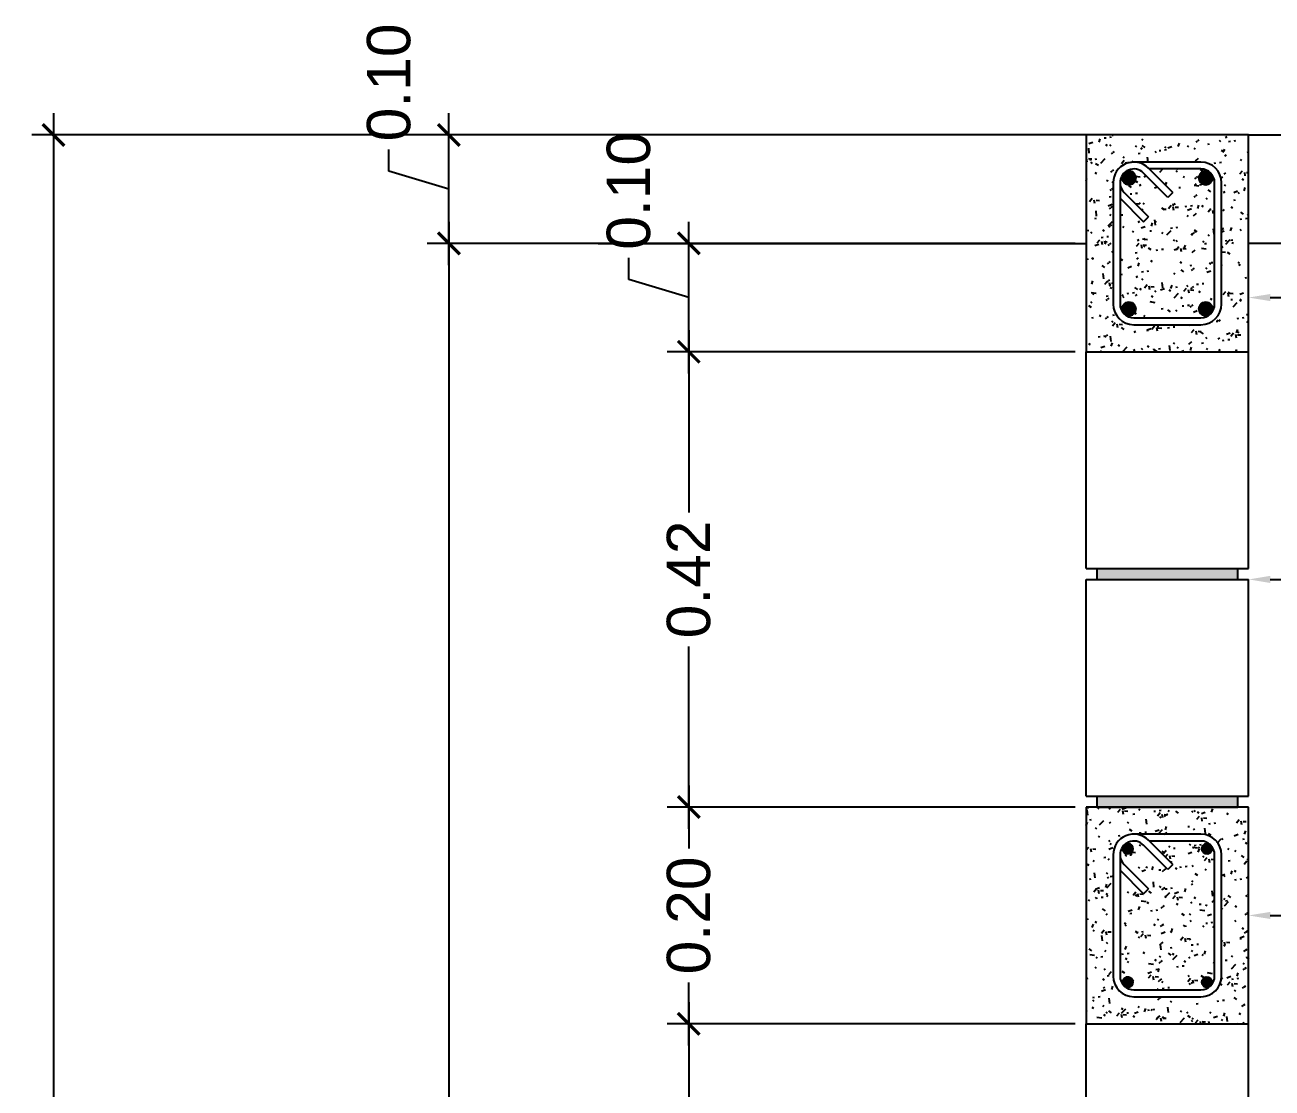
# Model space of a CAD drawing. Header units: metres. Extents: x 258817 to 259192, y 1878716 to 1878911.
# Drawn here: x 259179.861 to 259181.012, y 1878740.705 to 1878741.686 of the extents above; entities that cross this region are included whole.
import ezdxf
from ezdxf import colors
from ezdxf.entities.mleader import LeaderData, LeaderLine
from ezdxf.math import Vec2, Vec3

# ---------------------------------------------------------------- set-up
doc = ezdxf.new("R2010")
doc.units = ezdxf.units.M
doc.header["$MEASUREMENT"] = 0
doc.layers.add('0.1', color=1, linetype='Continuous', lineweight=9)
doc.layers.add('Vistas', color=7, linetype='Continuous')
doc.styles.get("Standard").update_dxf_attribs({"font": 'arial.ttf'})
doc.dimstyles.new('JPcotas20', dxfattribs={"dimtxt": 0.04, "dimasz": 0.02, "dimexe": 0.02, "dimexo": 0.01, "dimgap": 0.01, "dimtad": 0, "dimzin": 1, "dimdsep": 46, "dimtxsty": 'Standard', "dimblk": 'ARCHTICK', "dimcen": 2.5, "dimdle": 0.02, "dimclrd": 1, "dimclre": 1, "dimclrt": 2, "dimadec": 0, "dimazin": 0, "dimtfac": 1, "dimtmove": 1, "dimatfit": 2, "dimfxl": 1.25, "dimarcsym": 0})

# ---------------------------------------------------------------- blocks, each defined once
blk = doc.blocks.new('Solera Intermedia')
at = {"layer": 'Vistas'}
h = blk.add_hatch(dxfattribs=at)
h.set_pattern_fill('FP_1', color=256, scale=0.001, style=0, pattern_type=2)
h.set_pattern_definition([(49.99999999999999, (-27.03235714041512, 14.39042432792485), (0.03643649882390161, -0.003187713201625367), [0.00381, -0.04191]), (355, (-27.03235714041512, 14.39042432792485), (-0.007048450637260457, 0.03821172008185581), [0.003048, -0.033528]), (100.451, (-27.02932114040595, 14.39015832799487), (0.02938857289101913, 0.03502294419989923), [0.003238, -0.035618]), (46.184, (-27.03235714041512, 14.40058432798833), (0.05421605576489392, -0.008408366208599218), [0.005715, -0.062865]), (96.63599999999998, (-27.02783914041356, 14.39988332777284), (0.04748050142084204, 0.04948544265564791), [0.004856999999999998, -0.05342699999999998]), (351.184, (-27.03235714041512, 14.40058432798833), (0.04748105749519273, 0.04948459764551189), [0.004572000000000001, -0.050292]), (21, (-27.02727714041248, 14.39804432797246), (0.03032264590381153, -0.02045280194477181), [0.00381, -0.04191]), (326, (-27.02727714041248, 14.39804432797246), (0.01236069566969662, 0.0368378801040606), [0.003048, -0.033528]), (71.45100000000001, (-27.02475014040829, 14.39634032780305), (0.04268328529264974, 0.01638389433639848), [0.003238, -0.035618]), (37.50000000000001, (-27.03235714041512, 14.39042432792485), (0.0006180667407672544, 0.01691081956925676), [0.001676, -0.031445, 0.001676, -0.03236, -0.033655]), (37.50000000000001, (-27.03235714041512, 14.39042432792485), (0.0006180667407672544, 0.01691081956925676), [-0.06715800000000001, 0.001676, -0.031979]), (7.499999999999999, (-27.03235714041512, 14.39042432792485), (0.01336413812266817, 0.02003577892766457), [0.001676, -0.017729, 0.001676, -0.03068300000000001, -0.012827]), (7.499999999999999, (-27.03235714041512, 14.39042432792485), (0.01336413812266817, 0.02003577892766457), [-0.051765, 0.001676, -0.011151]), (327.5, (-27.04368614041596, 14.39042432792485), (0.02711815875975743, -0.001146058672403351), [0.001676, -0.011024, 0.001676, -0.037948, -0.05257800000000001]), (327.5, (-27.04368614041596, 14.39042432792485), (0.02711815875975743, -0.001146058672403351), [-0.052324, 0.001676, -0.050902]), (317.5, (-27.04876614041859, 14.39042432792485), (0.0296257896324425, 0.005085069680374332), [0.001676, -0.014834, 0.001676, -0.024638, -0.037338]), (317.5, (-27.04876614041859, 14.39042432792485), (0.0296257896324425, 0.005085069680374332), [-0.042824, 0.001676, -0.035662])])
h.paths.add_polyline_path([(-0.07500000001164153, 0), (0.07500000001164153, 0), (0.07500000001164153, 0.1999999999534339), (-0.07500000001164153, 0.1999999999534339), (-0.07500000001164153, 0.03911949717439711)])
h.paths.add_polyline_path([(-0.02196974388789386, 0.02499999990686774), (-0.0309500000148546, 0.02499999990686774), (-0.03588050280814059, 0.0256491128820926), (-0.04047500001615845, 0.02755221608094871), (-0.04442038419074379, 0.03057961585000157), (-0.04744778393069282, 0.03452500002458692), (-0.04935088698402978, 0.03911949717439711), (-0.04999999998835847, 0.04404999990947545), (-0.04999999998835847, 0.1559500000439584), (-0.04935088698402978, 0.1608805027790368), (-0.04744778393069282, 0.165474999928847), (-0.04442038419074379, 0.1694203841034323), (-0.04047500001615845, 0.1724477838724852), (-0.03588050280814059, 0.1743508868385106), (-0.0309500000148546, 0.1750000000465661), (0.03094999998575076, 0.1750000000465661), (0.03588050280814059, 0.1743508868385106), (0.04047499998705462, 0.1724477838724852), (0.04442038419074379, 0.1694203841034323), (0.04744778393069282, 0.165474999928847), (0.04935088698402978, 0.1608805027790368), (0.04999999998835847, 0.1559500000439584), (0.04999999998835847, 0.04404999990947545), (0.04935088698402978, 0.03911949717439711), (0.04744778393069282, 0.03452500002458692), (0.04442038419074379, 0.03057961585000157), (0.04047499998705462, 0.02755221608094871), (0.03588050280814059, 0.0256491128820926), (0.03094999998575076, 0.02499999990686774), (0.004971024492988363, 0.02499999990686774)])
h.paths.add_polyline_path([(-0.01747961580986157, 0.03135000006295741), (0.03094999998575076, 0.03135000006295741), (0.03423700187704526, 0.03178274189122021), (0.03729999999632128, 0.03305147727951407), (0.0399302561127115, 0.0350697438698262), (0.04194852261571214, 0.03769999998621643), (0.043217258004006, 0.0407629981637001), (0.04365000000689179, 0.04404999990947545), (0.04365000000689179, 0.1559500000439584), (0.043217258004006, 0.1592370017897338), (0.04194852261571214, 0.1622999999672174), (0.0399302561127115, 0.1649302560836077), (0.03729999999632128, 0.1669485226739198), (0.03423700187704526, 0.1682172580622137), (0.03094999998575076, 0.1686499998904765), (-0.01670923162600957, 0.1686499998904765), (0.004971024492988363, 0.1469697437714785), (0.0004808964149560779, 0.1424796157516539), (-0.02196974388789386, 0.1649302560836077), (-0.02460000000428408, 0.1669485226739198), (-0.0276629981235601, 0.1682172580622137), (-0.0309500000148546, 0.1686499998904765), (-0.03423700187704526, 0.1682172580622137), (-0.03729999999632128, 0.1669485226739198), (-0.0399302561127115, 0.1649302560836077), (-0.04194852261571214, 0.1622999999672174), (-0.043217258004006, 0.1592370017897338), (-0.04365000000689179, 0.1559500000439584), (-0.043217258004006, 0.1526629980653524), (-0.04194852261571214, 0.1495999998878688), (-0.0399302561127115, 0.1469697437714785), (-0.01747961580986157, 0.1245191034395248), (-0.02196974388789386, 0.1200289754197001), (-0.04365000000689179, 0.1417092315386981), (-0.04365000000689179, 0.04404999990947545), (-0.043217258004006, 0.0407629981637001), (-0.04194852261571214, 0.03769999998621643), (-0.0399302561127115, 0.0350697438698262), (-0.03729999999632128, 0.03305147727951407), (-0.03423700187704526, 0.03178274189122021), (-0.0309500000148546, 0.03135000006295741), (-0.02196974388789386, 0.03135000006295741)])
h = blk.add_hatch(color=256, dxfattribs=at)
edge = h.paths.add_edge_path()
edge.add_arc((-0.03656266006873921, 0.1615626600105315), 0.004762499999998909, 0, 360)
for points in [[(-0.03656266006873921, 0.156800159951672), (-0.03398785818717442, 0.1575561901554465), (-0.03223053770489059, 0.1595842461101711), (-0.03184863546630368, 0.1622404344379902), (-0.03296340274391696, 0.164681434398517), (-0.03522090878686868, 0.1661322452127934), (-0.03790441137971357, 0.1661322452127934), (-0.04016191742266528, 0.164681434398517), (-0.04127668470027857, 0.1622404344379902), (-0.04089478246169165, 0.1595842461101711), (-0.03913746197940782, 0.1575561901554465)], [(0.03724043449619785, 0.1568486355245113), (0.03968143431120552, 0.1579634028021246), (0.0411322453583125, 0.1602209086995572), (0.0411322453583125, 0.1629044113215059), (0.03968143431120552, 0.1651619174517691), (0.03724043449619785, 0.1662766847293824), (0.03458424608106725, 0.165894782403484), (0.0325561901263427, 0.1641374619212002), (0.03180016006808728, 0.1615626600105315), (0.0325561901263427, 0.1589878580998629), (0.03458424608106725, 0.1572305376175791)], [(-0.03656266006873921, 0.03367483988404274), (-0.03398785818717442, 0.03443086985498667), (-0.03223053770489059, 0.03645892580971122), (-0.03184863546630368, 0.03911511437036097), (-0.03296340274391696, 0.04155611409805715), (-0.03522090878686868, 0.04300692514516413), (-0.03790441137971357, 0.04300692514516413), (-0.04016191742266528, 0.04155611409805715), (-0.04127668470027857, 0.03911511437036097), (-0.04089478246169165, 0.03645892580971122), (-0.03913746197940782, 0.03443086985498667)], [(0.03588488567038439, 0.03372331522405148), (0.03854107408551499, 0.03410521754994988), (0.04056913001113571, 0.03586253803223372), (0.04132516006939113, 0.03843733994290233), (0.04056913001113571, 0.04101214185357094), (0.03854107408551499, 0.04276946233585477), (0.03588488567038439, 0.04315136442892253), (0.03344388582627289, 0.04203659715130925), (0.03199307477916591, 0.03977909125387669), (0.03199307477916591, 0.03709558863192797), (0.03344388582627289, 0.03483808250166476)]]:
    blk.add_hatch(color=256, dxfattribs=at).paths.add_polyline_path(points)
h = blk.add_hatch(color=256, dxfattribs=at)
edge = h.paths.add_edge_path()
edge.add_arc((0.03656266006873921, 0.1615626600105315), 0.004762500000000728, 0, 360)
h = blk.add_hatch(color=256, dxfattribs=at)
edge = h.paths.add_edge_path()
edge.add_arc((-0.03656266006873921, 0.03843733994290233), 0.004762499999998909, 0, 360)
h = blk.add_hatch(color=256, dxfattribs=at)
edge = h.paths.add_edge_path()
edge.add_arc((0.03656266006873921, 0.03843733994290233), 0.004762499999998909, 0, 360)
for p, q in [((0.07500000001164153, 0.1999999999534339), (-0.07500000001164153, 0.1999999999534339)), ((-0.07500000001164153, 0.1999999999534339), (-0.07500000001164153, 0)), ((0.07500000001164153, 0), (0.07500000001164153, 0.1999999999534339)), ((0.03094999998575076, 0.1750000000465661), (-0.0309500000148546, 0.1750000000465661)), ((-0.04016191742266528, 0.164681434398517), (-0.04127668470027857, 0.1622404344379902)), ((-0.04127668470027857, 0.1622404344379902), (-0.04089478246169165, 0.1595842461101711)), ((-0.03790441137971357, 0.1661322452127934), (-0.04016191742266528, 0.164681434398517)), ((-0.03522090878686868, 0.1661322452127934), (-0.03790441137971357, 0.1661322452127934)), ((-0.03296340274391696, 0.164681434398517), (-0.03522090878686868, 0.1661322452127934)), ((-0.03184863546630368, 0.1622404344379902), (-0.03296340274391696, 0.164681434398517)), ((-0.03223053770489059, 0.1595842461101711), (-0.03184863546630368, 0.1622404344379902)), ((0.0004808964149560779, 0.1424796157516539), (-0.02196974388789386, 0.1649302560836077)), ((0.004971024492988363, 0.1469697437714785), (-0.01747961580986157, 0.1694203841034323)), ((0.03094999998575076, 0.1686499998904765), (-0.01670923162600957, 0.1686499998904765)), ((0.0325561901263427, 0.1641374619212002), (0.03180016006808728, 0.1615626600105315)), ((0.03180016006808728, 0.1615626600105315), (0.0325561901263427, 0.1589878580998629)), ((0.03458424608106725, 0.165894782403484), (0.0325561901263427, 0.1641374619212002)), ((0.03724043449619785, 0.1662766847293824), (0.03458424608106725, 0.165894782403484)), ((0.03968143431120552, 0.1651619174517691), (0.03724043449619785, 0.1662766847293824)), ((0.0411322453583125, 0.1629044113215059), (0.03968143431120552, 0.1651619174517691)), ((0.0411322453583125, 0.1602209086995572), (0.0411322453583125, 0.1629044113215059)), ((-0.04999999998835847, 0.1559500000439584), (-0.04999999998835847, 0.04404999990947545)), ((-0.04365000000689179, 0.1559500000439584), (-0.04365000000689179, 0.04404999990947545)), ((-0.04089478246169165, 0.1595842461101711), (-0.03913746197940782, 0.1575561901554465)), ((-0.03913746197940782, 0.1575561901554465), (-0.03656266006873921, 0.156800159951672)), ((-0.03656266006873921, 0.156800159951672), (-0.03398785818717442, 0.1575561901554465)), ((-0.03398785818717442, 0.1575561901554465), (-0.03223053770489059, 0.1595842461101711)), ((0.0325561901263427, 0.1589878580998629), (0.03458424608106725, 0.1572305376175791)), ((0.03458424608106725, 0.1572305376175791), (0.03724043449619785, 0.1568486355245113)), ((0.03724043449619785, 0.1568486355245113), (0.03968143431120552, 0.1579634028021246)), ((0.03968143431120552, 0.1579634028021246), (0.0411322453583125, 0.1602209086995572)), ((0.04365000000689179, 0.04404999990947545), (0.04365000000689179, 0.1559500000439584)), ((0.04999999998835847, 0.04404999990947545), (0.04999999998835847, 0.1559500000439584)), ((-0.04365000000689179, 0.1417092315386981), (-0.02196974388789386, 0.1200289754197001)), ((-0.0399302561127115, 0.1469697437714785), (-0.01747961580986157, 0.1245191034395248)), ((0.004971024492988363, 0.1469697437714785), (0.0004808964149560779, 0.1424796157516539)), ((-0.02196974388789386, 0.1200289754197001), (-0.01747961580986157, 0.1245191034395248)), ((-0.04016191742266528, 0.04155611409805715), (-0.04127668470027857, 0.03911511437036097)), ((-0.04127668470027857, 0.03911511437036097), (-0.04089478246169165, 0.03645892580971122)), ((-0.04089478246169165, 0.03645892580971122), (-0.03913746197940782, 0.03443086985498667)), ((-0.03790441137971357, 0.04300692514516413), (-0.04016191742266528, 0.04155611409805715)), ((-0.03522090878686868, 0.04300692514516413), (-0.03790441137971357, 0.04300692514516413)), ((-0.03296340274391696, 0.04155611409805715), (-0.03522090878686868, 0.04300692514516413)), ((-0.03398785818717442, 0.03443086985498667), (-0.03223053770489059, 0.03645892580971122)), ((-0.03184863546630368, 0.03911511437036097), (-0.03296340274391696, 0.04155611409805715)), ((-0.03223053770489059, 0.03645892580971122), (-0.03184863546630368, 0.03911511437036097)), ((0.03344388582627289, 0.04203659715130925), (0.03199307477916591, 0.03977909125387669)), ((0.03199307477916591, 0.03977909125387669), (0.03199307477916591, 0.03709558863192797)), ((0.03199307477916591, 0.03709558863192797), (0.03344388582627289, 0.03483808250166476)), ((0.03588488567038439, 0.04315136442892253), (0.03344388582627289, 0.04203659715130925)), ((0.03344388582627289, 0.03483808250166476), (0.03588488567038439, 0.03372331522405148)), ((0.03854107408551499, 0.04276946233585477), (0.03588488567038439, 0.04315136442892253)), ((0.04056913001113571, 0.04101214185357094), (0.03854107408551499, 0.04276946233585477)), ((0.03854107408551499, 0.03410521754994988), (0.04056913001113571, 0.03586253803223372)), ((0.04132516006939113, 0.03843733994290233), (0.04056913001113571, 0.04101214185357094)), ((0.04056913001113571, 0.03586253803223372), (0.04132516006939113, 0.03843733994290233)), ((-0.03913746197940782, 0.03443086985498667), (-0.03656266006873921, 0.03367483988404274)), ((-0.03656266006873921, 0.03367483988404274), (-0.03398785818717442, 0.03443086985498667)), ((-0.0309500000148546, 0.03135000006295741), (0.03094999998575076, 0.03135000006295741)), ((-0.0309500000148546, 0.02499999990686774), (0.03094999998575076, 0.02499999990686774)), ((0.03588488567038439, 0.03372331522405148), (0.03854107408551499, 0.03410521754994988)), ((-0.07500000001164153, 0), (0.07500000001164153, 0))]:
    blk.add_line(p, q, dxfattribs=at)
for centre, radius in [((-0.03656266006873921, 0.1615626600105315), 0.004762499999998909), ((0.03656266006873921, 0.1615626600105315), 0.004762500000000728), ((-0.03656266006873921, 0.03843733994290233), 0.004762499999998909), ((0.03656266006873921, 0.03843733994290233), 0.004762499999998909)]:
    blk.add_circle(centre, radius, dxfattribs=at)
for centre, radius, start, end in [((-0.0309500000148546, 0.1559500000439584), 0.01904999999999974, 44.99999528352232, 180), ((0.03094999998575076, 0.1559500000439584), 0.01904999999999927, 0, 90), ((-0.0309500000148546, 0.1559500000439584), 0.01269999999999854, 44.99999528352232, 180), ((0.03094999998575076, 0.1559500000439584), 0.01270000000000437, 0, 90), ((-0.0309500000148546, 0.1559500000439584), 0.01270000000000073, 180, 224.9999952835223), ((-0.0309500000148546, 0.04404999990947545), 0.01905000000000109, 180, 270), ((-0.0309500000148546, 0.04404999990947545), 0.012699999999998, 180, 270), ((0.03094999998575076, 0.04404999990947545), 0.01269999999999618, 270, 0), ((0.03094999998575076, 0.04404999990947545), 0.01904999999999927, 270, 0)]:
    blk.add_arc(centre, radius, start, end, dxfattribs=at)
blk = doc.blocks.new('Bloque')
h = blk.add_hatch(color=256)
h.dxf.hatch_style = 1
h.paths.add_polyline_path([(-0.06500000000000128, 0.009999999999999787), (-0.06500000000000127, 8.673617379884035e-19), (0.06499999999999773, 0), (0.06499999999999773, 0.009999999999999787)])
for p, q in [((-0.07500000000000284, 0.009999999999999787), (-0.07500000000000284, 0.21)), ((-0.07500000000000284, 0.21), (0.07499999999999574, 0.21)), ((0.07499999999999929, 0.009999999999999787), (0.07499999999999574, 0.21)), ((-0.07500000000000284, 0.009999999999999787), (-0.06500000000000128, 0.009999999999999787)), ((-0.06500000000000128, 0.009999999999999787), (-0.06500000000000128, 0)), ((-0.06500000000000128, 0.009999999999999787), (0.06499999999999773, 0.009999999999999787)), ((-0.06500000000000128, 0), (0.06499999999999773, 0)), ((0.06499999999999773, 0), (0.06499999999999773, 0.009999999999999787)), ((0.06499999999999773, 0.009999999999999787), (0.07499999999999929, 0.009999999999999787))]:
    blk.add_line(p, q)
blk = doc.blocks.new('Solera corona')
at = {"layer": 'Vistas'}
h = blk.add_hatch(dxfattribs=at)
h.set_pattern_fill('FP_1', color=256, scale=0.001, style=0, pattern_type=2)
h.set_pattern_definition([(49.99999999999999, (-27.49235714042152, 14.39042432792485), (0.03643649882390161, -0.003187713201625367), [0.00381, -0.04191]), (355, (-27.49235714042152, 14.39042432792485), (-0.007048450637260457, 0.03821172008185581), [0.003048, -0.033528]), (100.451, (-27.48932114041236, 14.39015832799487), (0.02938857289101913, 0.03502294419989923), [0.003238, -0.035618]), (46.184, (-27.49235714042152, 14.40058432798833), (0.05421605576489392, -0.008408366208599218), [0.005715, -0.062865]), (96.63599999999998, (-27.48783914041996, 14.39988332777284), (0.04748050142084204, 0.04948544265564791), [0.004856999999999996, -0.05342699999999997]), (351.184, (-27.49235714042152, 14.40058432798833), (0.04748105749519273, 0.04948459764551189), [0.004572000000000001, -0.050292]), (21, (-27.48727714041888, 14.39804432797246), (0.03032264590381153, -0.02045280194477181), [0.00381, -0.04191]), (326, (-27.48727714041888, 14.39804432797246), (0.01236069566969662, 0.0368378801040606), [0.003048, -0.033528]), (71.45100000000001, (-27.48475014041469, 14.39634032780305), (0.04268328529264974, 0.01638389433639848), [0.003238, -0.035618]), (37.50000000000001, (-27.49235714042152, 14.39042432792485), (0.0006180667407672544, 0.01691081956925676), [0.001676, -0.031445, 0.001676, -0.03236, -0.033655]), (37.50000000000001, (-27.49235714042152, 14.39042432792485), (0.0006180667407672544, 0.01691081956925676), [-0.06715800000000001, 0.001676, -0.031979]), (7.499999999999999, (-27.49235714042152, 14.39042432792485), (0.01336413812266817, 0.02003577892766457), [0.001676, -0.017729, 0.001676, -0.03068300000000001, -0.012827]), (7.499999999999999, (-27.49235714042152, 14.39042432792485), (0.01336413812266817, 0.02003577892766457), [-0.051765, 0.001676, -0.011151]), (327.5, (-27.50368614042236, 14.39042432792485), (0.02711815875975743, -0.001146058672403351), [0.001676, -0.011024, 0.001676, -0.037948, -0.05257800000000001]), (327.5, (-27.50368614042236, 14.39042432792485), (0.02711815875975743, -0.001146058672403351), [-0.052324, 0.001676, -0.050902]), (317.5, (-27.508766140425, 14.39042432792485), (0.0296257896324425, 0.005085069680374332), [0.001676, -0.014834, 0.001676, -0.024638, -0.037338]), (317.5, (-27.508766140425, 14.39042432792485), (0.0296257896324425, 0.005085069680374332), [-0.042824, 0.001676, -0.035662])])
h.paths.add_polyline_path([(-0.07499999999708962, 0), (0.07499999999708962, 0), (0.07499999999708962, 0.1999999999534339), (-0.07499999999708962, 0.1999999999534339), (-0.07499999999708962, 0.03911949717439711)])
h.paths.add_polyline_path([(0.03095000000030268, 0.02499999990686774), (-0.03095000000030268, 0.02499999990686774), (-0.03588050282269251, 0.0256491128820926), (-0.04047500000160653, 0.02755221608094871), (-0.04442038417619187, 0.03057961585000157), (-0.04744778394524474, 0.03452500002458692), (-0.0493508869985817, 0.03911949717439711), (-0.05000000000291038, 0.04404999990947545), (-0.05000000000291038, 0.1559500000439584), (-0.0493508869985817, 0.1608805027790368), (-0.04744778394524474, 0.165474999928847), (-0.04442038417619187, 0.1694203841034323), (-0.04047500000160653, 0.1724477838724852), (-0.03588050282269251, 0.1743508868385106), (-0.03095000000030268, 0.1750000000465661), (0.03095000000030268, 0.1750000000465661), (0.03588050279358868, 0.1743508868385106), (0.04047500000160653, 0.1724477838724852), (0.04442038417619187, 0.1694203841034323), (0.04744778394524474, 0.165474999928847), (0.04935088696947787, 0.1608805027790368), (0.05000000000291038, 0.1559500000439584), (0.05000000000291038, 0.04404999990947545), (0.04935088696947787, 0.03911949717439711), (0.04744778394524474, 0.03452500002458692), (0.04442038417619187, 0.03057961585000157), (0.04047500000160653, 0.02755221608094871), (0.03588050279358868, 0.0256491128820926), (0.03423700186249334, 0.02543274196796119)])
h.paths.add_polyline_path([(0.009572017312166281, 0.03135000006295741), (0.03095000000030268, 0.03135000006295741), (0.03423700186249334, 0.03178274189122021), (0.03729999998176936, 0.03305147727951407), (0.03993025609815959, 0.0350697438698262), (0.04194852263026405, 0.03769999998621643), (0.04321725798945408, 0.0407629981637001), (0.04364999999233987, 0.04404999990947545), (0.04364999999233987, 0.1559500000439584), (0.04321725798945408, 0.1592370017897338), (0.04194852263026405, 0.1622999999672174), (0.03993025609815959, 0.1649302560836077), (0.03729999998176936, 0.1669485226739198), (0.03423700186249334, 0.1682172580622137), (0.03095000000030268, 0.1686499998904765), (-0.01670923164056148, 0.1686499998904765), (0.004971024478436448, 0.1469697437714785), (0.0004808964295079932, 0.1424796157516539), (-0.02196974387334194, 0.1649302560836077), (-0.024600000018836, 0.1669485226739198), (-0.02766299813811202, 0.1682172580622137), (-0.03095000000030268, 0.1686499998904765), (-0.03423700189159717, 0.1682172580622137), (-0.03730000001087319, 0.1669485226739198), (-0.03993025612726342, 0.1649302560836077), (-0.04194852263026405, 0.1622999999672174), (-0.04321725798945408, 0.1592370017897338), (-0.0436500000214437, 0.1559500000439584), (-0.04321725798945408, 0.1526629980653524), (-0.04194852263026405, 0.1495999998878688), (-0.03993025612726342, 0.1469697437714785), (-0.01747961582441349, 0.1245191034395248), (-0.02196974387334194, 0.1200289754197001), (-0.0436500000214437, 0.1417092315386981), (-0.0436500000214437, 0.04404999990947545), (-0.04321725798945408, 0.0407629981637001), (-0.04194852263026405, 0.03769999998621643), (-0.03993025612726342, 0.0350697438698262), (-0.03730000001087319, 0.03305147727951407), (-0.03423700189159717, 0.03178274189122021), (-0.03095000000030268, 0.03135000006295741), (0.004971024478436448, 0.03135000006295741)])
h = blk.add_hatch(color=256, dxfattribs=at)
edge = h.paths.add_edge_path()
edge.add_arc((-0.03544012807833496, 0.160440128063783), 0.006350000000000364, 0, 360)
for points in [[(-0.03544012807833496, 0.154090128140524), (-0.03226512805849779, 0.154940866632387), (-0.02994086676335428, 0.1572651281021535), (-0.02909012806776445, 0.160440128063783), (-0.02994086676335428, 0.1636151280254126), (-0.03226512805849779, 0.1659393892623484), (-0.03544012807833496, 0.1667901279870421), (-0.03861512806906831, 0.1659393892623484), (-0.04093938939331565, 0.1636151280254126), (-0.04179012805980165, 0.160440128063783), (-0.04093938939331565, 0.1572651281021535), (-0.03861512806906831, 0.154940866632387)], [(0.03544012804923113, 0.154090128140524), (0.03861512803996447, 0.154940866632387), (0.04093938936421182, 0.1572651281021535), (0.04179012805980165, 0.160440128063783), (0.04093938936421182, 0.1636151280254126), (0.03861512803996447, 0.1659393892623484), (0.03544012804923113, 0.1667901279870421), (0.03226512805849779, 0.1659393892623484), (0.02994086673425045, 0.1636151280254126), (0.02909012803866062, 0.160440128063783), (0.02994086673425045, 0.1572651281021535), (0.03226512805849779, 0.154940866632387)], [(-0.03544012807833496, 0.0332098719663918), (-0.03226512805849779, 0.03406061069108546), (-0.02994086676335428, 0.03638487192802131), (-0.02909012806776445, 0.03955987188965082), (-0.02994086676335428, 0.04273487185128033), (-0.03226512805849779, 0.04505913332104683), (-0.03544012807833496, 0.04590987181290984), (-0.03861512806906831, 0.04505913332104683), (-0.04093938939331565, 0.04273487185128033), (-0.04179012805980165, 0.03955987188965082), (-0.04093938939331565, 0.03638487192802131), (-0.03861512806906831, 0.03406061069108546)], [(0.03544012804923113, 0.0332098719663918), (0.03861512803996447, 0.03406061069108546), (0.04093938936421182, 0.03638487192802131), (0.04179012805980165, 0.03955987188965082), (0.04093938936421182, 0.04273487185128033), (0.03861512803996447, 0.04505913332104683), (0.03544012804923113, 0.04590987181290984), (0.03226512805849779, 0.04505913332104683), (0.02994086673425045, 0.04273487185128033), (0.02909012803866062, 0.03955987188965082), (0.02994086673425045, 0.03638487192802131), (0.03226512805849779, 0.03406061069108546)]]:
    blk.add_hatch(color=256, dxfattribs=at).paths.add_polyline_path(points)
h = blk.add_hatch(color=256, dxfattribs=at)
edge = h.paths.add_edge_path()
edge.add_arc((0.03544012804923113, 0.160440128063783), 0.006350000000000364, 0, 360)
h = blk.add_hatch(color=256, dxfattribs=at)
edge = h.paths.add_edge_path()
edge.add_arc((-0.03544012807833496, 0.03955987188965082), 0.006350000000000364, 0, 360)
h = blk.add_hatch(color=256, dxfattribs=at)
edge = h.paths.add_edge_path()
edge.add_arc((0.03544012804923113, 0.03955987188965082), 0.006350000000000364, 0, 360)
for p, q in [((0.07499999999708962, 0.1999999999534339), (-0.07499999999708962, 0.1999999999534339)), ((-0.07499999999708962, 0.1999999999534339), (-0.07499999999708962, 0)), ((0.07499999999708962, 0), (0.07499999999708962, 0.1999999999534339)), ((0.03095000000030268, 0.1750000000465661), (-0.03095000000030268, 0.1750000000465661)), ((-0.04093938939331565, 0.1636151280254126), (-0.04179012805980165, 0.160440128063783)), ((-0.03861512806906831, 0.1659393892623484), (-0.04093938939331565, 0.1636151280254126)), ((-0.03544012807833496, 0.1667901279870421), (-0.03861512806906831, 0.1659393892623484)), ((-0.03226512805849779, 0.1659393892623484), (-0.03544012807833496, 0.1667901279870421)), ((-0.02994086676335428, 0.1636151280254126), (-0.03226512805849779, 0.1659393892623484)), ((-0.02909012806776445, 0.160440128063783), (-0.02994086676335428, 0.1636151280254126)), ((0.0004808964295079932, 0.1424796157516539), (-0.02196974387334194, 0.1649302560836077)), ((0.004971024478436448, 0.1469697437714785), (-0.01747961582441349, 0.1694203841034323)), ((0.03095000000030268, 0.1686499998904765), (-0.01670923164056148, 0.1686499998904765)), ((0.02994086673425045, 0.1636151280254126), (0.02909012803866062, 0.160440128063783)), ((0.03226512805849779, 0.1659393892623484), (0.02994086673425045, 0.1636151280254126)), ((0.03544012804923113, 0.1667901279870421), (0.03226512805849779, 0.1659393892623484)), ((0.03861512803996447, 0.1659393892623484), (0.03544012804923113, 0.1667901279870421)), ((0.04093938936421182, 0.1636151280254126), (0.03861512803996447, 0.1659393892623484)), ((0.04179012805980165, 0.160440128063783), (0.04093938936421182, 0.1636151280254126)), ((-0.05000000000291038, 0.1559500000439584), (-0.05000000000291038, 0.04404999990947545)), ((-0.0436500000214437, 0.1559500000439584), (-0.0436500000214437, 0.04404999990947545)), ((-0.04179012805980165, 0.160440128063783), (-0.04093938939331565, 0.1572651281021535)), ((-0.04093938939331565, 0.1572651281021535), (-0.03861512806906831, 0.154940866632387)), ((-0.03861512806906831, 0.154940866632387), (-0.03544012807833496, 0.154090128140524)), ((-0.03544012807833496, 0.154090128140524), (-0.03226512805849779, 0.154940866632387)), ((-0.03226512805849779, 0.154940866632387), (-0.02994086676335428, 0.1572651281021535)), ((-0.02994086676335428, 0.1572651281021535), (-0.02909012806776445, 0.160440128063783)), ((0.02909012803866062, 0.160440128063783), (0.02994086673425045, 0.1572651281021535)), ((0.02994086673425045, 0.1572651281021535), (0.03226512805849779, 0.154940866632387)), ((0.03226512805849779, 0.154940866632387), (0.03544012804923113, 0.154090128140524)), ((0.03544012804923113, 0.154090128140524), (0.03861512803996447, 0.154940866632387)), ((0.03861512803996447, 0.154940866632387), (0.04093938936421182, 0.1572651281021535)), ((0.04093938936421182, 0.1572651281021535), (0.04179012805980165, 0.160440128063783)), ((0.04364999999233987, 0.04404999990947545), (0.04364999999233987, 0.1559500000439584)), ((0.05000000000291038, 0.04404999990947545), (0.05000000000291038, 0.1559500000439584)), ((-0.0436500000214437, 0.1417092315386981), (-0.02196974387334194, 0.1200289754197001)), ((-0.03993025612726342, 0.1469697437714785), (-0.01747961582441349, 0.1245191034395248)), ((0.004971024478436448, 0.1469697437714785), (0.0004808964295079932, 0.1424796157516539)), ((-0.02196974387334194, 0.1200289754197001), (-0.01747961582441349, 0.1245191034395248)), ((-0.04093938939331565, 0.04273487185128033), (-0.04179012805980165, 0.03955987188965082)), ((-0.04179012805980165, 0.03955987188965082), (-0.04093938939331565, 0.03638487192802131)), ((-0.03861512806906831, 0.04505913332104683), (-0.04093938939331565, 0.04273487185128033)), ((-0.04093938939331565, 0.03638487192802131), (-0.03861512806906831, 0.03406061069108546)), ((-0.03544012807833496, 0.04590987181290984), (-0.03861512806906831, 0.04505913332104683)), ((-0.03226512805849779, 0.04505913332104683), (-0.03544012807833496, 0.04590987181290984)), ((-0.02994086676335428, 0.04273487185128033), (-0.03226512805849779, 0.04505913332104683)), ((-0.03226512805849779, 0.03406061069108546), (-0.02994086676335428, 0.03638487192802131)), ((-0.02909012806776445, 0.03955987188965082), (-0.02994086676335428, 0.04273487185128033)), ((-0.02994086676335428, 0.03638487192802131), (-0.02909012806776445, 0.03955987188965082)), ((0.02994086673425045, 0.04273487185128033), (0.02909012803866062, 0.03955987188965082)), ((0.02909012803866062, 0.03955987188965082), (0.02994086673425045, 0.03638487192802131)), ((0.03226512805849779, 0.04505913332104683), (0.02994086673425045, 0.04273487185128033)), ((0.02994086673425045, 0.03638487192802131), (0.03226512805849779, 0.03406061069108546)), ((0.03544012804923113, 0.04590987181290984), (0.03226512805849779, 0.04505913332104683)), ((0.03861512803996447, 0.04505913332104683), (0.03544012804923113, 0.04590987181290984)), ((0.04093938936421182, 0.04273487185128033), (0.03861512803996447, 0.04505913332104683)), ((0.03861512803996447, 0.03406061069108546), (0.04093938936421182, 0.03638487192802131)), ((0.04179012805980165, 0.03955987188965082), (0.04093938936421182, 0.04273487185128033)), ((0.04093938936421182, 0.03638487192802131), (0.04179012805980165, 0.03955987188965082)), ((-0.03861512806906831, 0.03406061069108546), (-0.03544012807833496, 0.0332098719663918)), ((-0.03544012807833496, 0.0332098719663918), (-0.03226512805849779, 0.03406061069108546)), ((-0.03095000000030268, 0.03135000006295741), (0.03095000000030268, 0.03135000006295741)), ((-0.03095000000030268, 0.02499999990686774), (0.03095000000030268, 0.02499999990686774)), ((0.03226512805849779, 0.03406061069108546), (0.03544012804923113, 0.0332098719663918)), ((0.03544012804923113, 0.0332098719663918), (0.03861512803996447, 0.03406061069108546)), ((-0.07499999999708962, 0), (0.07499999999708962, 0))]:
    blk.add_line(p, q, dxfattribs=at)
for centre in [(-0.03544012807833496, 0.160440128063783), (0.03544012804923113, 0.160440128063783), (-0.03544012807833496, 0.03955987188965082), (0.03544012804923113, 0.03955987188965082)]:
    blk.add_circle(centre, 0.006350000000000364, dxfattribs=at)
for centre, radius, start, end in [((-0.03095000000030268, 0.1559500000439584), 0.01904999999999974, 44.99999528352232, 180), ((0.03095000000030268, 0.1559500000439584), 0.01905000000000109, 0, 90), ((-0.03095000000030268, 0.1559500000439584), 0.01269999999999854, 44.99999528352232, 180), ((0.03095000000030268, 0.1559500000439584), 0.01270000000000255, 0, 90), ((-0.03095000000030268, 0.1559500000439584), 0.01270000000000073, 180, 224.9999952835223), ((-0.03095000000030268, 0.04404999990947545), 0.01904999999999927, 180, 270), ((-0.03095000000030268, 0.04404999990947545), 0.01269999999999618, 180, 270), ((0.03095000000030268, 0.04404999990947545), 0.01269999999999618, 270, 0), ((0.03095000000030268, 0.04404999990947545), 0.01905000000000109, 270, 0)]:
    blk.add_arc(centre, radius, start, end, dxfattribs=at)
blk = doc.blocks.new('_ArchTick')
at = {"color": 0, "linetype": 'ByBlock', "const_width": 0.15}
blk.add_lwpolyline([(-0.5, -0.5), (0.5, 0.5)], dxfattribs=at)
blk = doc.blocks.new('*D310')
at = {"layer": 'Defpoints', "color": 0, "transparency": 16777216}
for p in [(259179.8873806402, 1878741.58452228), (259180.615089978, 1878741.58452228), (259180.615089978, 1878738.27452228)]:
    blk.add_point(p, dxfattribs=at)
at = {"layer": 'Vistas', "color": 1, "lineweight": -2, "transparency": 16777216}
for p, q in [((259179.8873806402, 1878741.60452228), (259179.8873806402, 1878739.987598679)), ((259180.605089978, 1878741.58452228), (259179.8673806402, 1878741.58452228)), ((259179.8873806402, 1878738.25452228), (259179.8873806402, 1878739.871445882)), ((259180.605089978, 1878738.27452228), (259179.8673806402, 1878738.27452228))]:
    blk.add_line(p, q, dxfattribs=at)
at = {"layer": 'Vistas', "color": 1, "lineweight": -2, "transparency": 16777216, "xscale": 0.02, "yscale": 0.02, "zscale": 0.02}
for p, rotation in [((259179.8873806402, 1878741.58452228), 90), ((259179.8873806402, 1878738.27452228), 270)]:
    blk.add_blockref('_ArchTick', p, dxfattribs=dict(at, rotation=rotation))
at = {"layer": 'Vistas', "color": 2, "transparency": 16777216, "insert": (259179.8873806407, 1878739.92952228), "char_height": 0.04, "attachment_point": 5, "rotation": 90}
blk.add_mtext('3.31', dxfattribs=at)
blk = doc.blocks.new('*D312')
at = {"layer": 'Defpoints', "color": 0, "transparency": 16777216}
for p in [(259180.2523121878, 1878741.48452228), (259180.615089978, 1878741.48452228), (259180.615089978, 1878739.09452228)]:
    blk.add_point(p, dxfattribs=at)
at = {"layer": 'Vistas', "color": 1, "lineweight": -2, "transparency": 16777216}
for p, q in [((259180.2523121878, 1878741.50452228), (259180.2523121878, 1878740.351855159)), ((259180.605089978, 1878741.48452228), (259180.2323121878, 1878741.48452228)), ((259180.2523121878, 1878739.07452228), (259180.2523121878, 1878740.227189402)), ((259180.605089978, 1878739.09452228), (259180.2323121878, 1878739.09452228))]:
    blk.add_line(p, q, dxfattribs=at)
at = {"layer": 'Vistas', "color": 1, "lineweight": -2, "transparency": 16777216, "xscale": 0.02, "yscale": 0.02, "zscale": 0.02}
for p, rotation in [((259180.2523121878, 1878741.48452228), 90), ((259180.2523121878, 1878739.09452228), 270)]:
    blk.add_blockref('_ArchTick', p, dxfattribs=dict(at, rotation=rotation))
at = {"layer": 'Vistas', "color": 2, "transparency": 16777216, "insert": (259180.2523121883, 1878740.28952228), "char_height": 0.04, "attachment_point": 5, "rotation": 90}
blk.add_mtext('2.39', dxfattribs=at)
blk = doc.blocks.new('*D313')
at = {"layer": 'Defpoints', "color": 0, "transparency": 16777216}
for p in [(259180.2523121879, 1878741.58452228), (259180.615089978, 1878741.58452228), (259180.615089978, 1878741.48452228)]:
    blk.add_point(p, dxfattribs=at)
at = {"layer": 'Vistas', "color": 1, "lineweight": -2, "transparency": 16777216}
for p, q in [((259180.2523121879, 1878741.46452228), (259180.2523121879, 1878741.60452228)), ((259180.605089978, 1878741.58452228), (259180.232312188, 1878741.58452228)), ((259180.1968892684, 1878741.551149156), (259180.1968892684, 1878741.571149156)), ((259180.2523121879, 1878741.53452228), (259180.1968892684, 1878741.551149156)), ((259180.605089978, 1878741.48452228), (259180.232312188, 1878741.48452228))]:
    blk.add_line(p, q, dxfattribs=at)
at = {"layer": 'Vistas', "color": 1, "lineweight": -2, "transparency": 16777216, "xscale": 0.02, "yscale": 0.02, "zscale": 0.02}
for p, rotation in [((259180.2523121879, 1878741.58452228), 90), ((259180.2523121879, 1878741.48452228), 270)]:
    blk.add_blockref('_ArchTick', p, dxfattribs=dict(at, rotation=rotation))
at = {"layer": 'Vistas', "color": 2, "transparency": 16777216, "insert": (259180.1968892689, 1878741.633031829), "char_height": 0.04, "attachment_point": 5, "rotation": 90}
blk.add_mtext('0.10', dxfattribs=at)
blk = doc.blocks.new('*D318')
at = {"layer": 'Defpoints', "color": 0, "transparency": 16777216}
for p in [(259180.4735677983, 1878740.76452228), (259180.840089978, 1878740.76452228), (259180.840089978, 1878740.34452228)]:
    blk.add_point(p, dxfattribs=at)
at = {"layer": 'Vistas', "color": 1, "lineweight": -2, "transparency": 16777216}
for p, q in [((259180.4735677983, 1878740.78452228), (259180.4735677983, 1878740.616268528)), ((259180.830089978, 1878740.76452228), (259180.4535677983, 1878740.76452228)), ((259180.4735677983, 1878740.32452228), (259180.4735677983, 1878740.492776032)), ((259180.830089978, 1878740.34452228), (259180.4535677983, 1878740.34452228))]:
    blk.add_line(p, q, dxfattribs=at)
at = {"layer": 'Vistas', "color": 1, "lineweight": -2, "transparency": 16777216, "xscale": 0.02, "yscale": 0.02, "zscale": 0.02}
for p, rotation in [((259180.4735677983, 1878740.76452228), 90), ((259180.4735677983, 1878740.34452228), 270)]:
    blk.add_blockref('_ArchTick', p, dxfattribs=dict(at, rotation=rotation))
at = {"layer": 'Vistas', "color": 2, "transparency": 16777216, "insert": (259180.4735677988, 1878740.55452228), "char_height": 0.04, "attachment_point": 5, "rotation": 90}
blk.add_mtext('0.42', dxfattribs=at)
blk = doc.blocks.new('*D319')
at = {"layer": 'Defpoints', "color": 0, "transparency": 16777216}
for p in [(259180.4735677986, 1878740.96452228), (259180.840089978, 1878740.96452228), (259180.840089978, 1878740.76452228)]:
    blk.add_point(p, dxfattribs=at)
at = {"layer": 'Vistas', "color": 1, "lineweight": -2, "transparency": 16777216}
for p, q in [((259180.4735677986, 1878740.98452228), (259180.4735677986, 1878740.926404954)), ((259180.830089978, 1878740.96452228), (259180.4535677986, 1878740.96452228)), ((259180.4735677986, 1878740.74452228), (259180.4735677986, 1878740.802639606)), ((259180.830089978, 1878740.76452228), (259180.4535677986, 1878740.76452228))]:
    blk.add_line(p, q, dxfattribs=at)
at = {"layer": 'Vistas', "color": 1, "lineweight": -2, "transparency": 16777216, "xscale": 0.02, "yscale": 0.02, "zscale": 0.02}
for p, rotation in [((259180.4735677986, 1878740.96452228), 90), ((259180.4735677986, 1878740.76452228), 270)]:
    blk.add_blockref('_ArchTick', p, dxfattribs=dict(at, rotation=rotation))
at = {"layer": 'Vistas', "color": 2, "transparency": 16777216, "insert": (259180.473567799, 1878740.86452228), "char_height": 0.04, "attachment_point": 5, "rotation": 90}
blk.add_mtext('0.20', dxfattribs=at)
blk = doc.blocks.new('*D320')
at = {"layer": 'Defpoints', "color": 0, "transparency": 16777216}
for p in [(259180.4735677988, 1878741.38452228), (259180.840089978, 1878741.38452228), (259180.840089978, 1878740.96452228)]:
    blk.add_point(p, dxfattribs=at)
at = {"layer": 'Vistas', "color": 1, "lineweight": -2, "transparency": 16777216}
for p, q in [((259180.4735677988, 1878741.40452228), (259180.4735677988, 1878741.236268528)), ((259180.830089978, 1878741.38452228), (259180.4535677988, 1878741.38452228)), ((259180.4735677988, 1878740.94452228), (259180.4735677988, 1878741.112776032)), ((259180.830089978, 1878740.96452228), (259180.4535677988, 1878740.96452228))]:
    blk.add_line(p, q, dxfattribs=at)
at = {"layer": 'Vistas', "color": 1, "lineweight": -2, "transparency": 16777216, "xscale": 0.02, "yscale": 0.02, "zscale": 0.02}
for p, rotation in [((259180.4735677988, 1878741.38452228), 90), ((259180.4735677988, 1878740.96452228), 270)]:
    blk.add_blockref('_ArchTick', p, dxfattribs=dict(at, rotation=rotation))
at = {"layer": 'Vistas', "color": 2, "transparency": 16777216, "insert": (259180.4735677993, 1878741.17452228), "char_height": 0.04, "attachment_point": 5, "rotation": 90}
blk.add_mtext('0.42', dxfattribs=at)
blk = doc.blocks.new('*D321')
at = {"layer": 'Defpoints', "color": 0, "transparency": 16777216}
for p in [(259180.473567799, 1878741.48452228), (259180.840089978, 1878741.48452228), (259180.840089978, 1878741.38452228)]:
    blk.add_point(p, dxfattribs=at)
at = {"layer": 'Vistas', "color": 1, "lineweight": -2, "transparency": 16777216}
for p, q in [((259180.473567799, 1878741.36452228), (259180.473567799, 1878741.50452228)), ((259180.830089978, 1878741.48452228), (259180.453567799, 1878741.48452228)), ((259180.4181448795, 1878741.451149156), (259180.4181448795, 1878741.471149156)), ((259180.473567799, 1878741.43452228), (259180.4181448795, 1878741.451149156)), ((259180.830089978, 1878741.38452228), (259180.453567799, 1878741.38452228))]:
    blk.add_line(p, q, dxfattribs=at)
at = {"layer": 'Vistas', "color": 1, "lineweight": -2, "transparency": 16777216, "xscale": 0.02, "yscale": 0.02, "zscale": 0.02}
for p, rotation in [((259180.473567799, 1878741.48452228), 90), ((259180.473567799, 1878741.38452228), 270)]:
    blk.add_blockref('_ArchTick', p, dxfattribs=dict(at, rotation=rotation))
at = {"layer": 'Vistas', "color": 2, "transparency": 16777216, "insert": (259180.41814488, 1878741.533031829), "char_height": 0.04, "attachment_point": 5, "rotation": 90}
blk.add_mtext('0.10', dxfattribs=at)
blk = doc.blocks.new('*D329')
at = {"layer": 'Defpoints', "color": 0, "transparency": 16777216}
for p in [(259180.4735677986, 1878740.76452228), (259180.840089978, 1878740.76452228), (259180.840089978, 1878740.34452228)]:
    blk.add_point(p, dxfattribs=at)
at = {"layer": 'Vistas', "color": 1, "lineweight": -2, "transparency": 16777216}
for p, q in [((259180.4735677986, 1878740.78452228), (259180.4735677986, 1878740.616268528)), ((259180.830089978, 1878740.76452228), (259180.4535677986, 1878740.76452228)), ((259180.4735677986, 1878740.32452228), (259180.4735677986, 1878740.492776032)), ((259180.830089978, 1878740.34452228), (259180.4535677986, 1878740.34452228))]:
    blk.add_line(p, q, dxfattribs=at)
at = {"layer": 'Vistas', "color": 1, "lineweight": -2, "transparency": 16777216, "xscale": 0.02, "yscale": 0.02, "zscale": 0.02}
for p, rotation in [((259180.4735677986, 1878740.76452228), 90), ((259180.4735677986, 1878740.34452228), 270)]:
    blk.add_blockref('_ArchTick', p, dxfattribs=dict(at, rotation=rotation))
at = {"layer": 'Vistas', "color": 2, "transparency": 16777216, "insert": (259180.473567799, 1878740.55452228), "char_height": 0.04, "attachment_point": 5, "rotation": 90}
blk.add_mtext('0.42', dxfattribs=at)
blk = doc.blocks.new('*D330')
at = {"layer": 'Defpoints', "color": 0, "transparency": 16777216}
for p in [(259180.4735677988, 1878740.96452228), (259180.840089978, 1878740.96452228), (259180.840089978, 1878740.76452228)]:
    blk.add_point(p, dxfattribs=at)
at = {"layer": 'Vistas', "color": 1, "lineweight": -2, "transparency": 16777216}
for p, q in [((259180.4735677988, 1878740.98452228), (259180.4735677988, 1878740.926404954)), ((259180.830089978, 1878740.96452228), (259180.4535677988, 1878740.96452228)), ((259180.4735677988, 1878740.74452228), (259180.4735677988, 1878740.802639606)), ((259180.830089978, 1878740.76452228), (259180.4535677988, 1878740.76452228))]:
    blk.add_line(p, q, dxfattribs=at)
at = {"layer": 'Vistas', "color": 1, "lineweight": -2, "transparency": 16777216, "xscale": 0.02, "yscale": 0.02, "zscale": 0.02}
for p, rotation in [((259180.4735677988, 1878740.96452228), 90), ((259180.4735677988, 1878740.76452228), 270)]:
    blk.add_blockref('_ArchTick', p, dxfattribs=dict(at, rotation=rotation))
at = {"layer": 'Vistas', "color": 2, "transparency": 16777216, "insert": (259180.4735677993, 1878740.86452228), "char_height": 0.04, "attachment_point": 5, "rotation": 90}
blk.add_mtext('0.20', dxfattribs=at)
blk = doc.blocks.new('*D324')
at = {"layer": 'Defpoints', "color": 0, "transparency": 16777216}
for p in [(259180.473567799, 1878741.38452228), (259180.840089978, 1878741.38452228), (259180.840089978, 1878740.96452228)]:
    blk.add_point(p, dxfattribs=at)
at = {"layer": 'Vistas', "color": 1, "lineweight": -2, "transparency": 16777216}
for p, q in [((259180.473567799, 1878741.40452228), (259180.473567799, 1878741.236268528)), ((259180.830089978, 1878741.38452228), (259180.453567799, 1878741.38452228)), ((259180.473567799, 1878740.94452228), (259180.473567799, 1878741.112776032)), ((259180.830089978, 1878740.96452228), (259180.453567799, 1878740.96452228))]:
    blk.add_line(p, q, dxfattribs=at)
at = {"layer": 'Vistas', "color": 1, "lineweight": -2, "transparency": 16777216, "xscale": 0.02, "yscale": 0.02, "zscale": 0.02}
for p, rotation in [((259180.473567799, 1878741.38452228), 90), ((259180.473567799, 1878740.96452228), 270)]:
    blk.add_blockref('_ArchTick', p, dxfattribs=dict(at, rotation=rotation))
at = {"layer": 'Vistas', "color": 2, "transparency": 16777216, "insert": (259180.4735677995, 1878741.17452228), "char_height": 0.04, "attachment_point": 5, "rotation": 90}
blk.add_mtext('0.42', dxfattribs=at)
blk = doc.blocks.new('*D325')
at = {"layer": 'Defpoints', "color": 0, "transparency": 16777216}
for p in [(259180.4735677993, 1878741.48452228), (259180.840089978, 1878741.48452228), (259180.840089978, 1878741.38452228)]:
    blk.add_point(p, dxfattribs=at)
at = {"layer": 'Vistas', "color": 1, "lineweight": -2, "transparency": 16777216}
for p, q in [((259180.4735677993, 1878741.36452228), (259180.4735677993, 1878741.50452228)), ((259180.830089978, 1878741.48452228), (259180.4535677993, 1878741.48452228)), ((259180.4181448797, 1878741.451149156), (259180.4181448797, 1878741.471149156)), ((259180.4735677993, 1878741.43452228), (259180.4181448797, 1878741.451149156)), ((259180.830089978, 1878741.38452228), (259180.4535677993, 1878741.38452228))]:
    blk.add_line(p, q, dxfattribs=at)
at = {"layer": 'Vistas', "color": 1, "lineweight": -2, "transparency": 16777216, "xscale": 0.02, "yscale": 0.02, "zscale": 0.02}
for p, rotation in [((259180.4735677993, 1878741.48452228), 90), ((259180.4735677993, 1878741.38452228), 270)]:
    blk.add_blockref('_ArchTick', p, dxfattribs=dict(at, rotation=rotation))
at = {"layer": 'Vistas', "color": 2, "transparency": 16777216, "insert": (259180.4181448802, 1878741.533031829), "char_height": 0.04, "attachment_point": 5, "rotation": 90}
blk.add_mtext('0.10', dxfattribs=at)

msp = doc.modelspace()

# ---------------------------------------------------------------- linework, layer by layer
for p, q in [((259180.8400899779, 1878741.584522279), (259180.3900899779, 1878741.584522279)), ((259180.9900899779, 1878741.584522279), (259181.4400899779, 1878741.584522279)), ((259180.3900899779, 1878741.484522279), (259180.8400899779, 1878741.484522279)), ((259181.4400899779, 1878741.484522279), (259180.9900899779, 1878741.484522279))]:
    msp.add_line(p, q)

# ---------------------------------------------------------------- block references
for name, p in [('Solera corona', (259180.9150899779, 1878741.384522279)), ('Bloque', (259180.9150899779, 1878741.174522279)), ('Bloque', (259180.9150899779, 1878740.964522279)), ('Solera Intermedia', (259180.9150899779, 1878740.764522279)), ('Bloque', (259180.9150899779, 1878740.554522279))]:
    msp.add_blockref(name, p)

# ---------------------------------------------------------------- dimensions: what is measured, and where the dimension line sits
at = {"layer": 'Vistas'}
for base, p1, p2, picture, middle in [((259180.2523121879, 1878741.58452228), (259180.6150899779, 1878741.484522279), (259180.6150899779, 1878741.584522279), '*D313', (259180.1968892689, 1878741.581149156)), ((259179.8873806402, 1878741.58452228), (259180.6150899779, 1878738.274522279), (259180.6150899779, 1878741.584522279), '*D310', (259179.8873806407, 1878739.92952228)), ((259180.473567799, 1878741.48452228), (259180.8400899779, 1878741.384522279), (259180.8400899779, 1878741.484522279), '*D321', (259180.41814488, 1878741.481149155)), ((259180.4735677993, 1878741.48452228), (259180.8400899779, 1878741.384522279), (259180.8400899779, 1878741.484522279), '*D325', (259180.4181448802, 1878741.481149155)), ((259180.2523121878, 1878741.48452228), (259180.6150899779, 1878739.094522279), (259180.6150899779, 1878741.484522279), '*D312', (259180.2523121883, 1878740.28952228)), ((259180.4735677988, 1878741.38452228), (259180.8400899779, 1878740.964522279), (259180.8400899779, 1878741.384522279), '*D320', (259180.4735677993, 1878741.17452228)), ((259180.473567799, 1878741.38452228), (259180.8400899779, 1878740.964522279), (259180.8400899779, 1878741.384522279), '*D324', (259180.4735677995, 1878741.17452228)), ((259180.4735677986, 1878740.96452228), (259180.8400899779, 1878740.764522279), (259180.8400899779, 1878740.964522279), '*D319', (259180.473567799, 1878740.86452228)), ((259180.4735677988, 1878740.96452228), (259180.8400899779, 1878740.764522279), (259180.8400899779, 1878740.964522279), '*D330', (259180.4735677993, 1878740.86452228)), ((259180.4735677983, 1878740.76452228), (259180.8400899779, 1878740.344522279), (259180.8400899779, 1878740.764522279), '*D318', (259180.4735677988, 1878740.55452228)), ((259180.4735677986, 1878740.76452228), (259180.8400899779, 1878740.344522279), (259180.8400899779, 1878740.764522279), '*D329', (259180.473567799, 1878740.55452228))]:
    dim = msp.add_linear_dim(base=base, p1=p1, p2=p2, angle=90, dimstyle='JPcotas20', dxfattribs=at)
    dim.commit()
    dim.dimension.update_dxf_attribs({"geometry": picture, "text_midpoint": middle})

# ---------------------------------------------------------------- leaders
at = {"layer": '0.1'}
ml = msp.add_multileader_mtext('Standard', dxfattribs=at)
ml.set_content('\\A1;Solera corona', color=2)
ml.set_leader_properties()
ml.build(insert=Vec2(0, 0))
ml.multileader.update_dxf_attribs({"dogleg_length": 0.03, "arrow_head_size": 0.02})
ctx = ml.context
ctx.base_point, ctx.char_height, ctx.arrow_head_size, ctx.landing_gap_size, ctx.plane_origin = Vec3(259181.2754706189, 1878741.434551991), 0.04, 0.02, 0.01, Vec3(259180.9900899779, 1878741.434551991)
notes = []
notes.append((ctx, [(0, (1, 1, 0), (259181.2454706189, 1878741.434551991), (1, 0), 0.03, [(0, [(259180.9900899779, 1878741.434551991)], 0, [])])]))
ctx.mtext.insert, ctx.mtext.flow_direction = Vec3(259181.2854706189, 1878741.454893055), 5
ml = msp.add_multileader_mtext('Standard', dxfattribs=at)
ml.set_content('\\A1;Ventana V-2', color=2)
ml.set_leader_properties()
ml.build(insert=Vec2(0, 0))
ml.multileader.update_dxf_attribs({"dogleg_length": 0.03, "arrow_head_size": 0.02})
ctx = ml.context
ctx.base_point, ctx.char_height, ctx.arrow_head_size, ctx.landing_gap_size, ctx.plane_origin = Vec3(259181.2754706189, 1878741.174522279), 0.04, 0.02, 0.01, Vec3(259180.9900899779, 1878741.174522279)
notes.append((ctx, [(0, (1, 1, 0), (259181.2454706189, 1878741.174522279), (1, 0), 0.03, [(0, [(259180.9900899779, 1878741.174522279)], 0, [])])]))
ctx.mtext.insert, ctx.mtext.flow_direction = Vec3(259181.2854706189, 1878741.194849701), 5
ml = msp.add_multileader_mtext('Standard', dxfattribs=at)
ml.set_content('\\A1;Solera intermedia', color=2)
ml.set_leader_properties()
ml.build(insert=Vec2(0, 0))
ml.multileader.update_dxf_attribs({"dogleg_length": 0.03, "arrow_head_size": 0.02})
ctx = ml.context
ctx.base_point, ctx.char_height, ctx.arrow_head_size, ctx.landing_gap_size, ctx.plane_origin = Vec3(259181.2754706189, 1878740.864522279), 0.04, 0.02, 0.01, Vec3(259180.9900899779, 1878740.864522279)
notes.append((ctx, [(0, (1, 1, 0), (259181.2454706189, 1878740.864522279), (1, 0), 0.03, [(0, [(259180.9900899779, 1878740.864522279)], 0, [])])]))
ctx.mtext.insert, ctx.mtext.flow_direction = Vec3(259181.2854706189, 1878740.884863343), 5
for ctx, leaders in notes:
    for number, flags, end, landing, length, lines in leaders:
        leader = LeaderData()
        leader.index, (leader.has_last_leader_line, leader.has_dogleg_vector, leader.attachment_direction) = number, flags
        leader.last_leader_point, leader.dogleg_vector, leader.dogleg_length = Vec3(end), Vec3(landing), length
        for number, points, colour, breaks in lines:
            line = LeaderLine()
            line.index, line.vertices, line.color, line.breaks = number, Vec3.list(points), colors.encode_raw_color(colour), breaks
            leader.lines.append(line)
        ctx.leaders.append(leader)

doc.saveas('drawing.dxf')
